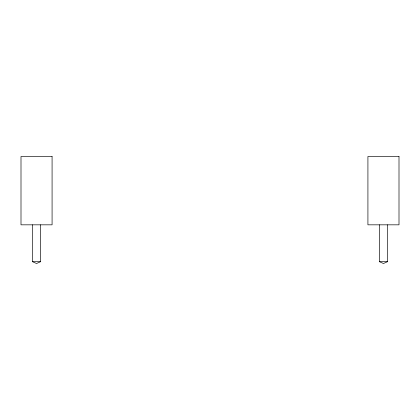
<?xml version="1.0" encoding="UTF-8"?>
<svg xmlns="http://www.w3.org/2000/svg" width="420" height="420" viewBox="0 0 420 420"><rect width="100%" height="100%" fill="white"/><g stroke="black" fill="none" stroke-linecap="round" stroke-linejoin="round"><path stroke-width="0.63" d="M40.598 224.831L40.598 261.697L36.545 263.503L32.487 261.697L32.487 224.831M387.513 224.831L387.513 261.697L383.465 263.503L379.402 261.697L379.402 224.831M32.487 261.697L40.598 261.697M379.402 261.697L387.513 261.697M52.08 156.497L21 156.497L21 224.831L52.08 224.831L52.08 156.497M399 156.497L367.92 156.497L367.92 224.831L399 224.831L399 156.497"/></g></svg>
